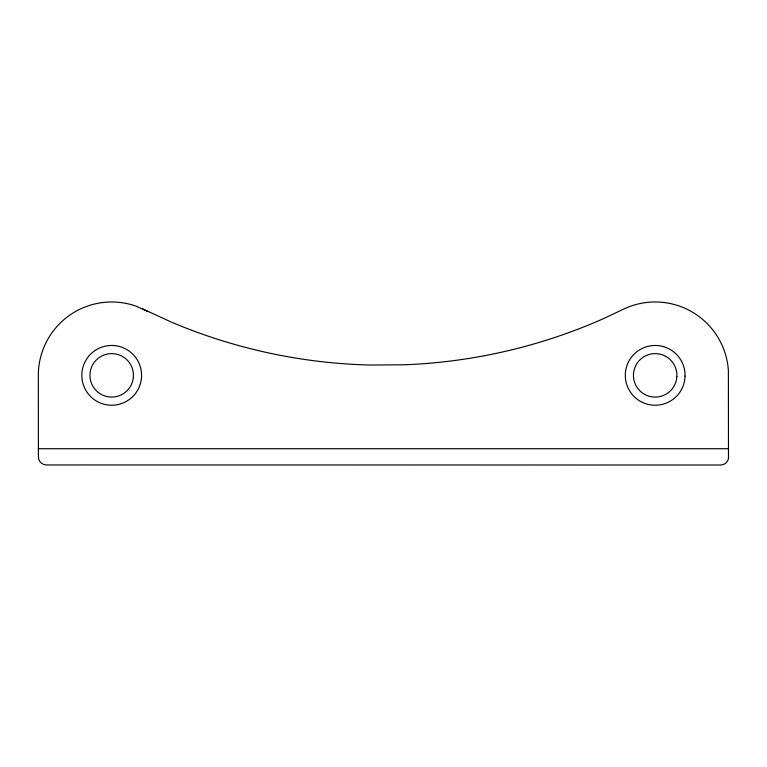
<?xml version="1.0" encoding="UTF-8"?>
<svg xmlns="http://www.w3.org/2000/svg" width="767" height="767" viewBox="0 0 767 767"><rect width="100%" height="100%" fill="white"/><g stroke="black" fill="none" stroke-linecap="round" stroke-linejoin="round"><path stroke-width="1.15" d="M728.65 457.285L728.267 459.375A8.149 8.149 0 0 1 720.088 465.013L46.116 464.946A8.149 8.149 0 0 1 38.398 456.384L38.35 373.385A73.373 73.373 0 0 1 136.229 306.206L148.175 311.69M38.388 448.705L728.477 448.705M142.767 308.909L170.983 321.948A543.477 543.477 0 0 0 370.049 365.034L404.19 364.795A543.477 543.477 0 0 0 602.651 319.024L622.142 309.83A73.373 73.373 0 0 1 728.391 370.729L728.477 458.235M685.056 376.051L684.902 372.302A29.894 29.894 0 0 0 653.992 345.476A29.894 29.894 0 0 0 625.287 374.651L625.431 378.399A29.894 29.894 0 0 0 656.341 405.216A29.894 29.894 0 0 0 685.056 376.051M141.579 376.051L141.425 372.302A29.894 29.894 0 0 0 110.515 345.476A29.894 29.894 0 0 0 81.81 374.651L81.954 378.399A29.894 29.894 0 0 0 112.864 405.216A29.894 29.894 0 0 0 141.579 376.051M676.868 376.712L676.868 373.98A21.735 21.735 0 0 0 655.171 353.606A21.735 21.735 0 0 0 633.475 373.98L633.475 376.712A21.735 21.735 0 0 0 655.171 397.085A21.735 21.735 0 0 0 676.868 376.712M133.391 376.712L133.391 373.98A21.735 21.735 0 0 0 111.694 353.606A21.735 21.735 0 0 0 89.998 373.98L89.998 376.712A21.735 21.735 0 0 0 111.694 397.085A21.735 21.735 0 0 0 133.391 376.712"/></g></svg>
